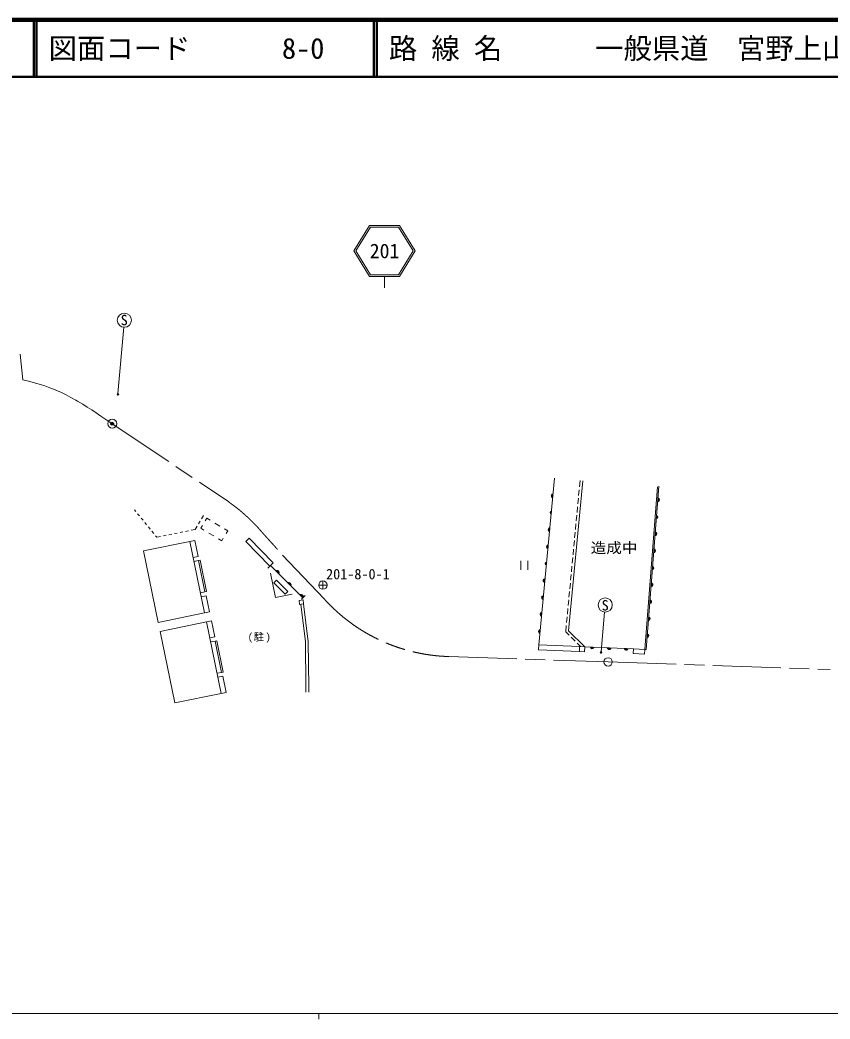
# Model space of a CAD drawing. Units: millimetres, scale not verified. Extents: x 40000 to 680000, y 20000 to 380000.
# Drawn here: x 115330 to 258154, y 204000 to 380000 of the extents above; entities that cross this region are included whole.
import ezdxf
from ezdxf.enums import TextEntityAlignment as Align

# ---------------------------------------------------------------- set-up
doc = ezdxf.new("R2010")
doc.units = ezdxf.units.MM
doc.header["$LTSCALE"] = 1000
doc.header["$PDMODE"] = 32
doc.header["$PDSIZE"] = 500
doc.linetypes.add('CHAIN', pattern=[18.5, 12, -1.5, 3.5, -1.5])
for name, color, linetype, lineweight in [('M-BGD', 7, 'Continuous', 13), ('M-BMK', 2, 'CHAIN', 13), ('M-BMK-SRVR', 3, 'Continuous', 13), ('M-STR-STRC', 7, 'Continuous', 13), ('M-TTL', 2, 'Continuous', 140), ('M-TTL-BAND', 7, 'Continuous', 13), ('M-TTL-LINE', 7, 'Continuous', 50)]:
    doc.layers.add(name, color=color, linetype=linetype, lineweight=lineweight)
for name, color, linetype in [('M-BGD-HTXT', 7, 'Continuous'), ('M-OTRS', 6, 'Continuous'), ('M-TTL-TXT', 7, 'Continuous')]:
    doc.layers.add(name, color=color, linetype=linetype)
doc.styles.add('ＭＳ ゴシック', font='')
doc.styles.get('ＭＳ ゴシック').set_extended_font_data('MS Gothic')

msp = doc.modelspace()

# ---------------------------------------------------------------- linework, layer by layer
at = {"layer": 'M-BGD'}
for p, q in [((115373, 321131), (115861, 316603)), ((209597, 299275), (206812, 269907)), ((214575, 298803), (212072, 272412)), ((214077, 298850), (213971, 297733)), ((227706, 297780), (225473, 269127)), ((225722, 269108), (227962, 297844)), ((213782, 295742), (213688, 294746)), ((213924, 297235), (213830, 296240)), ((213641, 294248), (213546, 293253)), ((135541, 293681), (135762, 293410)), ((136078, 293023), (136395, 292636)), ((136711, 292248), (137027, 291861)), ((147344, 292118), (147714, 292723)), ((148284, 292224), (148011, 291775)), ((148284, 292224), (148839, 291886)), ((213499, 292755), (213405, 291760)), ((137344, 291474), (137660, 291087)), ((137976, 290699), (138293, 290312)), ((146191, 290233), (146561, 290838)), ((146822, 291265), (147083, 291691)), ((147492, 290921), (147219, 290472)), ((147219, 290472), (147775, 290134)), ((149694, 291367), (150548, 290847)), ((213357, 291262), (213263, 290266)), ((138609, 289925), (138925, 289538)), ((139242, 289151), (139463, 288880)), ((139463, 288880), (140131, 289014)), ((140621, 289113), (141111, 289211)), ((141601, 289310), (142092, 289409)), ((142582, 289507), (143072, 289606)), ((143562, 289705), (144052, 289803)), ((144542, 289902), (145033, 290000)), ((145523, 290099), (146191, 290233)), ((148629, 289615), (149484, 289096)), ((151166, 288687), (150894, 288239)), ((151403, 290328), (151958, 289990)), ((151958, 289990), (151686, 289542)), ((155150, 288148), (155722, 288707)), ((159966, 284363), (155722, 288707)), ((155722, 288707), (159966, 284363)), ((213216, 289769), (213121, 288773)), ((137123, 286463), (145272, 288140)), ((145272, 288140), (146154, 288321)), ((145272, 288140), (147864, 275544)), ((146154, 288321), (146738, 285481)), ((150338, 288576), (150894, 288239)), ((155150, 288148), (159393, 283804)), ((213074, 288275), (212980, 287280)), ((139714, 273867), (137123, 286463)), ((145857, 285300), (146738, 285481)), ((212791, 285289), (212696, 284293)), ((212932, 286782), (212838, 285786)), ((146002, 284594), (146805, 284760)), ((146805, 284760), (147099, 284820)), ((146805, 284760), (147939, 279245)), ((147099, 284820), (148233, 279305)), ((159036, 283454), (159393, 283804)), ((159393, 283804), (159966, 284363)), ((165200, 278216), (159502, 283910)), ((203655, 284729), (203655, 283129)), ((204855, 283129), (204855, 284729)), ((212649, 283795), (212555, 282800)), ((212508, 282302), (212413, 281307)), ((160576, 281314), (160081, 280819)), ((162062, 278840), (160081, 280819)), ((162557, 279335), (160576, 281314)), ((212366, 280809), (212271, 279813)), ((147136, 279080), (147939, 279245)), ((147279, 278384), (148161, 278566)), ((147939, 279245), (148233, 279305)), ((148161, 278566), (148745, 275725)), ((162557, 279335), (162062, 278840)), ((164953, 277968), (165624, 278640)), ((212224, 279315), (212130, 278320)), ((165242, 277831), (164547, 277744)), ((164547, 277744), (164634, 277049)), ((165329, 277136), (164634, 277049)), ((165242, 277831), (165329, 277136)), ((211941, 276329), (211847, 275333)), ((212083, 277822), (211988, 276827)), ((139714, 273867), (147864, 275544)), ((147864, 275544), (148745, 275725)), ((211799, 274836), (211705, 273840)), ((140066, 272289), (148215, 273965)), ((148215, 273965), (149096, 274147)), ((148215, 273965), (150806, 261369)), ((149096, 274147), (149681, 271306)), ((211658, 273342), (211552, 272225)), ((142657, 259692), (140066, 272289)), ((148799, 271125), (149681, 271306)), ((211552, 272225), (212150, 271628)), ((214905, 269589), (212072, 272412)), ((212504, 271276), (213213, 270570)), ((148944, 270420), (149748, 270585)), ((149748, 270585), (150041, 270645)), ((149748, 270585), (150882, 265070)), ((150041, 270645), (151176, 265131)), ((206812, 269907), (206776, 269058)), ((206812, 269907), (214005, 269602)), ((213567, 270217), (214166, 269621)), ((213968, 268728), (214006, 269627)), ((214005, 269602), (213969, 268753)), ((214006, 269627), (214905, 269589)), ((214867, 268690), (214905, 269589)), ((214905, 269589), (223475, 269215)), ((206776, 269058), (213969, 268753)), ((213968, 268728), (214867, 268690)), ((223438, 268365), (223475, 269215)), ((225436, 268278), (223438, 268365)), ((225473, 269127), (223475, 269215)), ((225473, 269127), (225436, 268278)), ((225473, 269127), (225722, 269108)), ((150079, 264905), (150882, 265070)), ((150222, 264210), (151104, 264391)), ((150882, 265070), (151176, 265131)), ((151104, 264391), (151688, 261550)), ((142657, 259692), (150806, 261369)), ((150806, 261369), (151688, 261550))]:
    msp.add_line(p, q, dxfattribs=at)
for points in [[(115861, 316603), (117069, 316294), (118063, 316035), (118925, 315793), (119739, 315534), (120588, 315223), (121553, 314827), (121660, 314781), (122637, 314346), (123486, 313939), (124307, 313510), (125198, 313014), (125488, 312848), (126403, 312309), (127195, 311816), (127984, 311304), (128788, 310776), (129616, 310230), (130320, 309755), (131168, 309171), (131594, 308876)], [(163338, 278835), (160399, 278237), (159517, 282547)], [(164832, 277075), (165654, 270433), (165758, 262532), (165755, 261607)], [(165329, 277136), (166154, 270467), (166258, 262535), (166255, 261606)], [(165329, 277136), (166154, 270467), (166258, 262535), (166255, 261606)]]:
    msp.add_lwpolyline(points, dxfattribs=at)
for centre, radius, start, end in [((209359, 296188), 354, 93.37906, 255.78424), ((209359, 296188), 283, 95.6031, 253.5602), ((209359, 296188), 212, 99.34943, 249.81388), ((209359, 296188), 142, 107.06116, 242.10215), ((209359, 296188), 100, 117.37882, 231.78448), ((209359, 296188), 100, 117.37882, 231.78448), ((227720, 295436), 354, 274.34181, 76.74699), ((227720, 295436), 283, 276.56585, 74.52295), ((227720, 295436), 212, 280.31217, 70.77662), ((227720, 295436), 142, 288.0239, 63.06489), ((227720, 295436), 100, 298.34157, 52.74723), ((227720, 295436), 100, 298.34157, 52.74723), ((209076, 293201), 283, 95.6031, 253.5602), ((209076, 293201), 212, 99.34943, 249.81388), ((209076, 293201), 142, 107.06116, 242.10215), ((209076, 293201), 100, 117.37882, 231.78448), ((209076, 293201), 100, 117.37882, 231.78448), ((227487, 292445), 283, 276.56585, 74.52295), ((227487, 292445), 212, 280.31217, 70.77662), ((227487, 292445), 142, 288.0239, 63.06489), ((227487, 292445), 100, 298.34157, 52.74723), ((227487, 292445), 100, 298.34157, 52.74723), ((208792, 290215), 354, 93.37906, 255.78424), ((208792, 290215), 283, 95.6031, 253.5602), ((208792, 290215), 212, 99.34943, 249.81388), ((208792, 290215), 142, 107.06116, 242.10215), ((208792, 290215), 100, 117.37882, 231.78448), ((208792, 290215), 100, 117.37882, 231.78448), ((227253, 289454), 354, 274.34181, 76.74699), ((227253, 289454), 283, 276.56585, 74.52295), ((227253, 289454), 212, 280.31217, 70.77662), ((227253, 289454), 142, 288.0239, 63.06489), ((227253, 289454), 100, 298.34157, 52.74723), ((227253, 289454), 100, 298.34157, 52.74723), ((208509, 287228), 354, 93.37906, 255.78424), ((208509, 287228), 283, 95.6031, 253.5602), ((208509, 287228), 212, 99.34943, 249.81388), ((208509, 287228), 142, 107.06116, 242.10215), ((208509, 287228), 100, 117.37882, 231.78448), ((208509, 287228), 100, 117.37882, 231.78448), ((227020, 286463), 354, 274.34181, 76.74699), ((227020, 286463), 283, 276.56585, 74.52295), ((227020, 286463), 212, 280.31217, 70.77662), ((227020, 286463), 142, 288.0239, 63.06489), ((227020, 286463), 100, 298.34157, 52.74723), ((227020, 286463), 100, 298.34157, 52.74723), ((208226, 284241), 283, 95.6031, 253.5602), ((208226, 284241), 212, 99.34943, 249.81388), ((208226, 284241), 142, 107.06116, 242.10215), ((208226, 284241), 100, 117.37882, 231.78448), ((208226, 284241), 100, 117.37882, 231.78448), ((226787, 283472), 283, 276.56585, 74.52295), ((226787, 283472), 212, 280.31217, 70.77662), ((226787, 283472), 142, 288.0239, 63.06489), ((226787, 283472), 100, 298.34157, 52.74723), ((226787, 283472), 100, 298.34157, 52.74723), ((160671, 282666), 354, 323.81426, 126.21944), ((160671, 282666), 283, 326.0383, 123.9954), ((160671, 282666), 212, 329.78463, 120.24907), ((160671, 282666), 142, 337.49636, 112.53734), ((160671, 282666), 100, 347.81402, 102.21968), ((207942, 281255), 354, 93.37906, 255.78424), ((162792, 280545), 354, 323.81426, 126.21944), ((162792, 280545), 283, 326.0383, 123.9954), ((162792, 280545), 212, 329.78463, 120.24907), ((162792, 280545), 142, 337.49636, 112.53734), ((162792, 280545), 100, 347.81402, 102.21968), ((207942, 281255), 283, 95.6031, 253.5602), ((207942, 281255), 212, 99.34943, 249.81388), ((207942, 281255), 142, 107.06116, 242.10215), ((207942, 281255), 100, 117.37882, 231.78448), ((207942, 281255), 100, 117.37882, 231.78448), ((226554, 280482), 354, 274.34181, 76.74699), ((226554, 280482), 283, 276.56585, 74.52295), ((226554, 280482), 212, 280.31217, 70.77662), ((226554, 280482), 142, 288.0239, 63.06489), ((226554, 280482), 100, 298.34157, 52.74723), ((226554, 280482), 100, 298.34157, 52.74723), ((164914, 278425), 354, 323.81426, 126.21944), ((164914, 278425), 283, 326.0383, 123.9954), ((164914, 278425), 212, 329.78463, 120.24907), ((164914, 278425), 142, 337.49636, 112.53734), ((164914, 278425), 100, 347.81402, 102.21968), ((207659, 278268), 354, 93.37906, 255.78424), ((207659, 278268), 283, 95.6031, 253.5602), ((207659, 278268), 212, 99.34943, 249.81388), ((207659, 278268), 142, 107.06116, 242.10215), ((207659, 278268), 100, 117.37882, 231.78448), ((207659, 278268), 100, 117.37882, 231.78448), ((226321, 277491), 354, 274.34181, 76.74699), ((226321, 277491), 283, 276.56585, 74.52295), ((226321, 277491), 212, 280.31217, 70.77662), ((226321, 277491), 142, 288.0239, 63.06489), ((226321, 277491), 100, 298.34157, 52.74723), ((226321, 277491), 100, 298.34157, 52.74723), ((207376, 275282), 354, 93.37906, 255.78424), ((207376, 275282), 283, 95.6031, 253.5602), ((207376, 275282), 212, 99.34943, 249.81388), ((207376, 275282), 142, 107.06116, 242.10215), ((207376, 275282), 100, 117.37882, 231.78448), ((207376, 275282), 100, 117.37882, 231.78448), ((226088, 274500), 354, 274.34181, 76.74699), ((226088, 274500), 283, 276.56585, 74.52295), ((226088, 274500), 212, 280.31217, 70.77662), ((226088, 274500), 142, 288.0239, 63.06489), ((226088, 274500), 100, 298.34157, 52.74723), ((226088, 274500), 100, 298.34157, 52.74723), ((207093, 272295), 354, 93.37906, 255.78424), ((207093, 272295), 283, 95.6031, 253.5602), ((207093, 272295), 212, 99.34943, 249.81388), ((207093, 272295), 142, 107.06116, 242.10215), ((207093, 272295), 100, 117.37882, 231.78448), ((207093, 272295), 100, 117.37882, 231.78448), ((225855, 271509), 354, 274.34181, 76.74699), ((225855, 271509), 283, 276.56585, 74.52295), ((225855, 271509), 212, 280.31217, 70.77662), ((225855, 271509), 142, 288.0239, 63.06489), ((225855, 271509), 100, 298.34157, 52.74723), ((225855, 271509), 100, 298.34157, 52.74723), ((216195, 269587), 354, 186.29412, 348.6993), ((216195, 269587), 283, 188.51816, 346.47526), ((216195, 269587), 212, 192.26449, 342.72893), ((216195, 269587), 142, 199.97622, 335.0172), ((216195, 269587), 100, 210.29388, 324.69954), ((216195, 269587), 100, 210.29388, 324.69954), ((219193, 269456), 354, 186.29412, 348.6993), ((219193, 269456), 283, 188.51816, 346.47526), ((219193, 269456), 212, 192.26449, 342.72893), ((219193, 269456), 142, 199.97622, 335.0172), ((219193, 269456), 100, 210.29388, 324.69954), ((219193, 269456), 100, 210.29388, 324.69954), ((222190, 269325), 354, 186.29412, 348.6993), ((222190, 269325), 283, 188.51816, 346.47526), ((222190, 269325), 212, 192.26449, 342.72893), ((222190, 269325), 142, 199.97622, 335.0172), ((222190, 269325), 100, 210.29388, 324.69954), ((222190, 269325), 100, 210.29388, 324.69954)]:
    msp.add_arc(centre, radius, start, end, dxfattribs=at)
at = {"layer": 'M-BMK'}
for p, q in [((131594, 308876), (152131, 295099)), ((168962, 278020), (161639, 285727)), ((190929, 267857), (219020, 266902)), ((219020, 266902), (258154, 265571))]:
    msp.add_line(p, q, dxfattribs=at)
msp.add_arc((191834, 298637), 30793, 222.03084, 268.31559, dxfattribs=at)
msp.add_open_spline([(152131, 295099), (153400, 294164), (153774, 293903), (154751, 293045), (155538, 292355), (155966, 291952), (156695, 291200), (157425, 290448), (157792, 289989), (158495, 289211), (159724, 287852), (160108, 287426), (161639, 285727)], degree=3, knots=[0, 0, 0, 0, 1, 1, 1, 2, 2, 2, 3, 3, 3, 4, 4, 4, 4], dxfattribs=at)
at = {"layer": 'M-BMK-SRVR'}
for p, q in [((169496, 280454), (167996, 280454)), ((168746, 279704), (168746, 281204))]:
    msp.add_line(p, q, dxfattribs=at)
for centre, radius in [((131594, 308876), 800), ((168746, 280454), 750), ((219020, 266902), 750)]:
    msp.add_circle(centre, radius, dxfattribs=at)
at = {"layer": 'M-OTRS'}
msp.add_point((131594, 308876), dxfattribs=at)
at = {"layer": 'M-STR-STRC'}
for p, q in [((176974, 343814), (174210, 339314)), ((177141, 343514), (174562, 339314)), ((176974, 343814), (182246, 343814)), ((177141, 343514), (182078, 343514)), ((184658, 339314), (182078, 343514)), ((185010, 339314), (182246, 343814)), ((174210, 339314), (176974, 334814)), ((174562, 339314), (177141, 335114)), ((182078, 335114), (184658, 339314)), ((182246, 334814), (185010, 339314)), ((176974, 334814), (182246, 334814)), ((177141, 335114), (182078, 335114)), ((179610, 334814), (179610, 332814)), ((132607, 314176), (133634, 325864)), ((132567, 313996), (132637, 314076)), ((217791, 268720), (218404, 275693))]:
    msp.add_line(p, q, dxfattribs=at)
for centre, radius in [((133743, 327109), 1250), ((132607, 314036), 140), ((132607, 314036), 110), ((132607, 314036), 80.2), ((132607, 314036), 50.1), ((132607, 314036), 20), ((218517, 276938), 1250), ((217791, 268580), 140), ((217791, 268580), 110), ((217791, 268580), 80.2), ((217791, 268580), 50.1), ((217791, 268580), 20)]:
    msp.add_circle(centre, radius, dxfattribs=at)
at = {"layer": 'M-TTL'}
msp.add_line((680000, 380000), (40000, 380000), dxfattribs=at)
at = {"layer": 'M-TTL-BAND'}
for p, q in [((40000, 205000), (579000, 205000)), ((168000, 205000), (168000, 204000))]:
    msp.add_line(p, q, dxfattribs=at)
at = {"layer": 'M-TTL-LINE'}
for p, q in [((117750, 380000), (117750, 370000)), ((118250, 380000), (118250, 370000)), ((177750, 380000), (177750, 370000)), ((178250, 380000), (178250, 370000)), ((40000, 370000), (680000, 370000))]:
    msp.add_line(p, q, dxfattribs=at)

# ---------------------------------------------------------------- texts
at = {"layer": 'M-BGD', "insert": (157602, 270300), "char_height": 1320, "attachment_point": 8, "style": 'ＭＳ ゴシック'}
msp.add_mtext('\\T1.17;(駐)', dxfattribs=at)
at = {"layer": 'M-BGD-HTXT', "style": 'ＭＳ ゴシック', "width": 1.1}
msp.add_text('造成中', height=1833, dxfattribs=at).set_placement((220078, 285544), align=Align.BOTTOM_CENTER)
at = {"layer": 'M-BMK-SRVR', "style": 'ＭＳ ゴシック'}
msp.add_text('201-8-0-1', height=1833, dxfattribs=at).set_placement((169302, 280914), align=Align.BOTTOM_LEFT)
at = {"layer": 'M-STR-STRC', "style": 'ＭＳ ゴシック'}
msp.add_text('201', height=2566, dxfattribs=at).set_placement((179610, 339314), align=Align.MIDDLE_CENTER)
for p in [(133714, 327138), (218507, 276886)]:
    msp.add_text('S', height=1833, rotation=0.018, dxfattribs=at).set_placement(p, align=Align.MIDDLE_CENTER)
at = {"layer": 'M-TTL-TXT', "style": 'ＭＳ ゴシック'}
for s, p in [('図面コード', (120380, 375000)), ('8-0', (161521, 375000)), ('路 線 名', (180380, 375000)), ('一般県道\u3000宮野上山口(停)線', (216734, 375000))]:
    msp.add_text(s, height=3666, dxfattribs=at).set_placement(p, align=Align.MIDDLE_LEFT)

doc.saveas('drawing.dxf')
